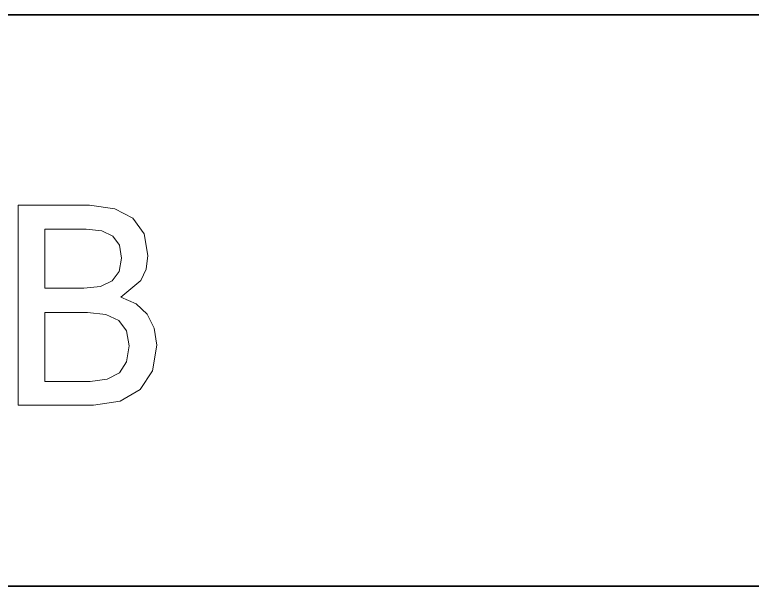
# Model space of a CAD drawing. Extents: x 0 to 297, y 0 to 210.
# Drawn here: x 189.2 to 202.11, y 0 to 10 of the extents above; entities that cross this region are included whole.
import ezdxf

# ---------------------------------------------------------------- set-up
doc = ezdxf.new("R2010")
doc.units = 0

msp = doc.modelspace()

# ---------------------------------------------------------------- linework, layer by layer
at = {"color": 7, "lineweight": 35}
for p, q in [((10, 10), (287, 10)), ((97, 10), (287, 10)), ((296.999512, 0.000561), (0.00002, 0.000561))]:
    msp.add_line(p, q, dxfattribs=at)
at = {"color": 7, "lineweight": 13}
for points in [[(191.058426, 5.058507), (191.411438, 5.351014), (191.502228, 5.5477), (191.532486, 5.789775), (191.466919, 6.168017), (191.270233, 6.440351), (190.952515, 6.606778), (190.508713, 6.667297), (189.263031, 6.667297), (189.263031, 3.167297), (190.579315, 3.167297), (191.04834, 3.237902), (191.396317, 3.444674), (191.613174, 3.772484), (191.688828, 4.216288), (191.643433, 4.513839), (191.5224, 4.760957), (191.325714, 4.942513)], [(190.412888, 5.214848), (189.727005, 5.214848), (189.727005, 6.248709), (190.453232, 6.248709), (190.725571, 6.21845), (190.917206, 6.127671), (191.033203, 5.971332), (191.073547, 5.739343), (191.028152, 5.507355), (190.90712, 5.345971), (190.700348, 5.245107)], [(190.523834, 3.585885), (189.727005, 3.585885), (189.727005, 4.791216), (190.478455, 4.791216), (190.796173, 4.755914), (191.023117, 4.650006), (191.159286, 4.46845), (191.204666, 4.206202), (191.159286, 3.928824), (191.033203, 3.737182), (190.821381, 3.621187)]]:
    msp.add_lwpolyline(points, close=True, dxfattribs=at)

doc.saveas('drawing.dxf')
